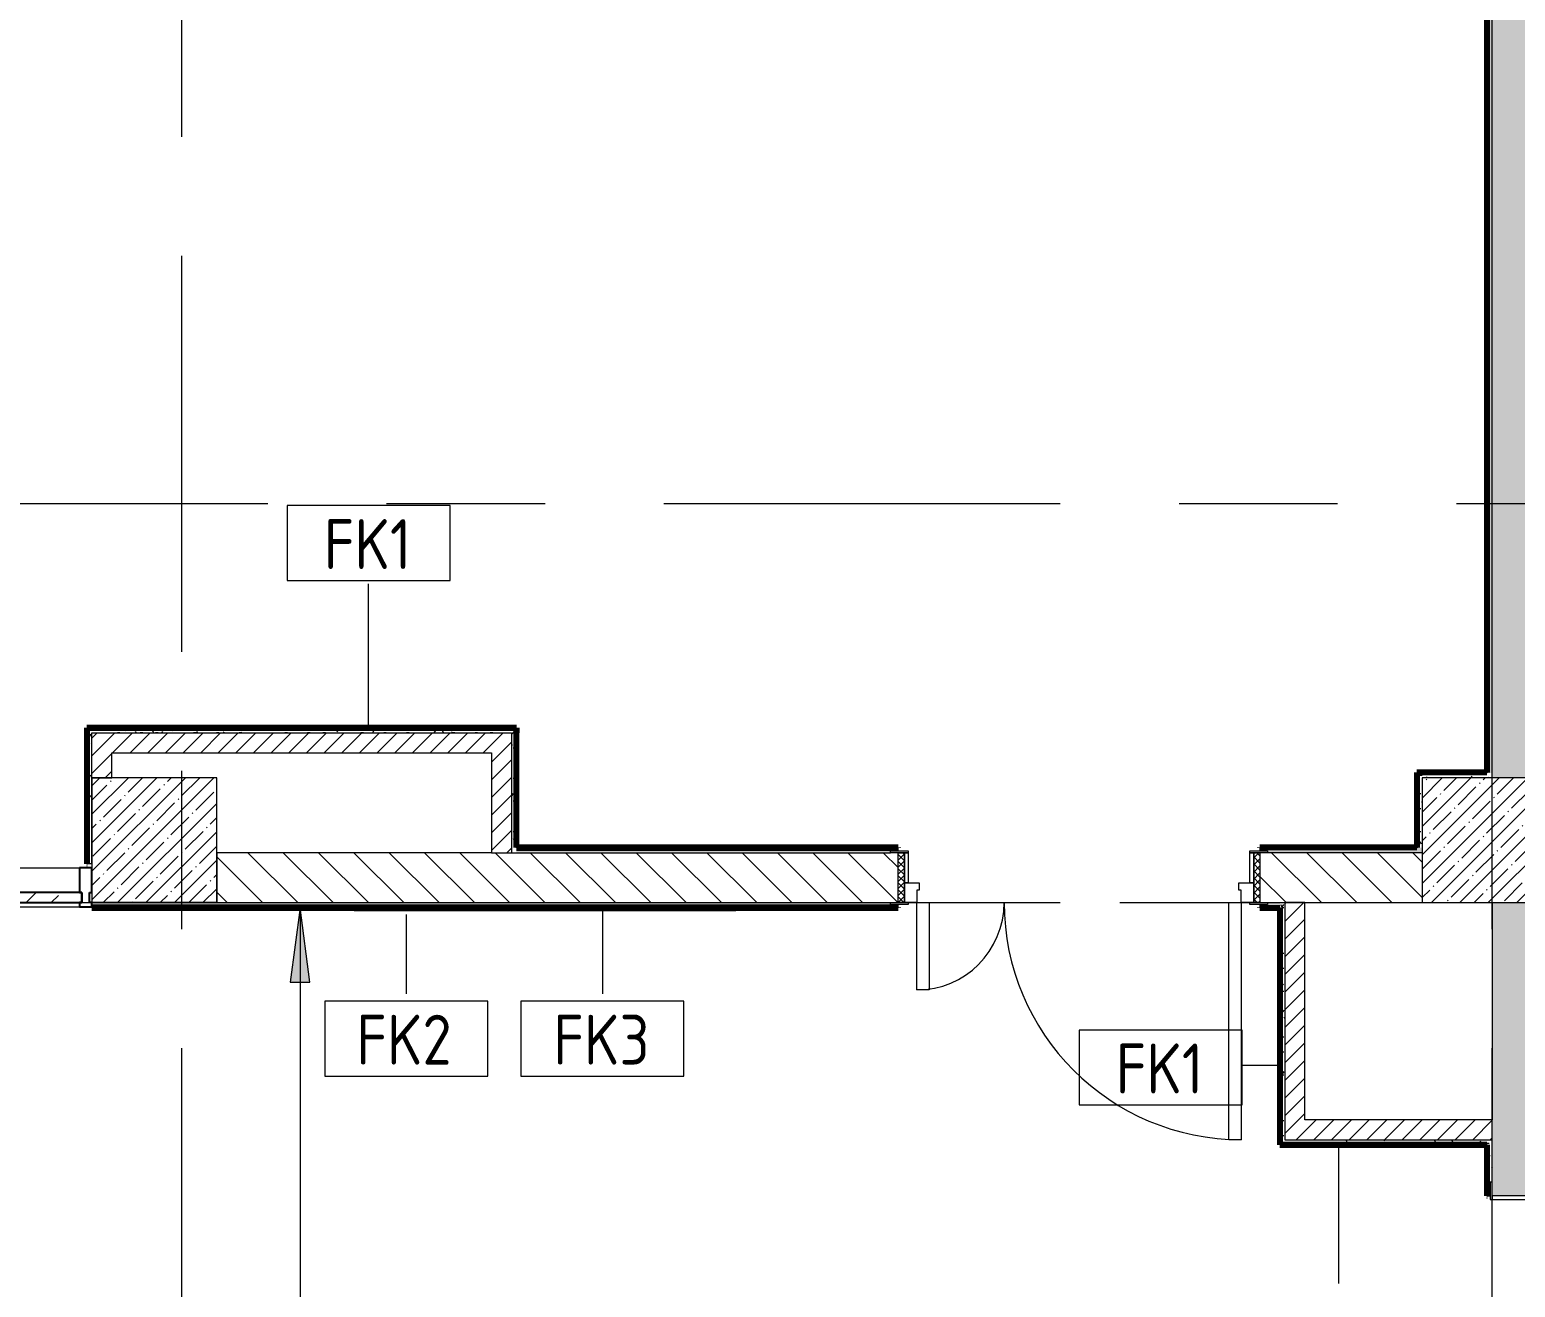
# Model space of a CAD drawing. Header units: millimetres. Extents: x 81731 to 272849, y -8553 to 29000.
# Drawn here: x 115350 to 121303, y 11859 to 16898 of the extents above; entities that cross this region are included whole.
import ezdxf

# ---------------------------------------------------------------- set-up
doc = ezdxf.new("R2010")
doc.units = ezdxf.units.MM
doc.linetypes.add('Осевая', pattern=[3175, 635, -476.25, 1587.5, -476.25])
for name, color, linetype, lineweight in [('A-DOOR', 7, 'Continuous', 9), ('A-DOOR-1', 7, 'Continuous', 13), ('A-DOOR-FRAM', 7, 'Continuous', 13), ('A-DOOR-FRAM-1', 7, 'Continuous', 9), ('A-GLAZ-CURT', 7, 'Continuous', 9), ('A-GLAZ-CURT-1', 7, 'Continuous', 25), ('A-GLAZ-CWMG', 7, 'Continuous', 9), ('A-GLAZ-CWMG-1', 7, 'Continuous', 25), ('A-WALL', 7, 'Continuous', 9), ('A-WALL-IDEN', 7, 'Continuous', 9), ('I-WALL', 7, 'Continuous', 9), ('S-COLS', 7, 'Continuous', 9), ('Оси', 7, 'Continuous', 9), ('Оси-2', 7, 'Осевая', 9)]:
    doc.layers.add(name, color=color, linetype=linetype, lineweight=lineweight)
for name, color, linetype, lineweight, true_color in [('A-WALL-2', 7, 'Continuous', 9, 0xff80c0), ('G-ANNO-TEXT-1', 7, 'Continuous', 9, 0x3c3c3c), ('I-WALL-18', 7, 'Continuous', 35, 0x008000), ('I-WALL-19', 7, 'Continuous', 50, 0xe1dc04), ('I-WALL-20', 7, 'Continuous', 80, 0xe1dc04), ('I-WALL-4', 7, 'Continuous', 9, 0xc0c0c0), ('I-WALL-7', 7, 'Continuous', 80, 0xff80c0)]:
    doc.layers.add(name, color=color, linetype=linetype, lineweight=lineweight, true_color=true_color)
doc.styles.add('GOST Common_1', font='GOST_Common.ttf', dxfattribs={"width": 0.9, "height": 200})
pattern_1 = [(45, (0, 0), (-57.024626, 57.024626), []), (45, (57.025, 0), (-57.024626, 57.024626), [100.806, -20.161, 3.353, -16.808])]
pattern_2 = [(45, (0, 0), (-35.35534, 35.35534), [])]
pattern_3 = [(0, (0, 0), (121.92, 30.48), [10.058, -81.382, 10.058, -81.382, -487.68]), (0, (0, 0), (121.92, 30.48), [-182.88, 10.058, -172.822, 10.058, -81.382, -213.36]), (0, (0, 0), (121.92, 30.48), [-457.2, 10.058, -50.902, 10.058, -142.342]), (120, (45.72, 15.24), (-87.356454, 90.345817), [10.058, -81.382, 10.058, -81.382, -487.68]), (120, (45.72, 15.24), (-87.356454, 90.345817), [-182.88, 10.058, -172.822, 10.058, -81.382, -213.36]), (120, (45.72, 15.24), (-87.356454, 90.345817), [-457.2, 10.058, -50.902, 10.058, -142.342]), (240, (60.96, 76.2), (-34.563546, -120.825817), [10.058, -81.382, 10.058, -81.382, -487.68]), (240, (60.96, 76.2), (-34.563546, -120.825817), [-182.88, 10.058, -172.822, 10.058, -81.382, -213.36]), (240, (60.96, 76.2), (-34.563546, -120.825817), [-457.2, 10.058, -50.902, 10.058, -142.342])]

# ---------------------------------------------------------------- blocks, each defined once
blk = doc.blocks.new('110_Дверь_СКБ_2Ст - Д-1_л_Лестничная клетка EIS60 2-32142534-План отделки стен 2 этажа в осях 23-33')
at = {"layer": 'A-DOOR'}
for centre, radius, start, end in [((662.5, 110), 900, 90, 180), ((-637.5, 110), 400, 360, 90)]:
    blk.add_arc(centre, radius, start, end, dxfattribs=at)
at = {"layer": 'A-DOOR-1'}
for p, q in [((662.5, 1010), (612.5, 1010)), ((612.5, 1010), (612.5, 110)), ((662.5, 110), (662.5, 1010)), ((-637.5, 510), (-637.5, 110)), ((-587.5, 510), (-637.5, 510)), ((-587.5, 110), (-587.5, 510)), ((-637.5, 110), (-587.5, 110)), ((612.5, 110), (662.5, 110))]:
    blk.add_line(p, q, dxfattribs=at)
at = {"layer": 'A-DOOR-FRAM'}
for p, q in [((-672.5, 118), (-742.5, 118)), ((-742.5, 118), (-742.5, 110)), ((-742.5, 110), (-672.5, 110)), ((-637.5, 110), (-687.5, 110)), ((-687.5, 110), (-687.5, 30)), ((-672.5, 110), (-672.5, 118)), ((-637.5, 60), (-637.5, 110)), ((-627.5, 60), (-637.5, 60)), ((-627.5, 30), (-627.5, 60)), ((662.5, 60), (652.5, 60)), ((652.5, 60), (652.5, 30)), ((662.5, 110), (662.5, 60)), ((712.5, 110), (662.5, 110)), ((767.5, 118), (697.5, 118)), ((697.5, 118), (697.5, 110)), ((697.5, 110), (767.5, 110)), ((712.5, 30), (712.5, 110)), ((767.5, 110), (767.5, 118)), ((-687.5, 30), (-627.5, 30)), ((-672.5, 30), (-687.5, 30)), ((-687.5, 30), (-687.5, -110)), ((-672.5, -110), (-672.5, 30)), ((652.5, 30), (712.5, 30)), ((712.5, 30), (697.5, 30)), ((697.5, 30), (697.5, -110)), ((712.5, -110), (712.5, 30)), ((-672.5, -110), (-742.5, -110)), ((-742.5, -110), (-742.5, -118)), ((-742.5, -118), (-672.5, -118)), ((-687.5, -110), (-672.5, -110)), ((-672.5, -118), (-672.5, -110)), ((697.5, -110), (712.5, -110)), ((767.5, -110), (697.5, -110)), ((697.5, -110), (697.5, -118)), ((697.5, -118), (767.5, -118)), ((767.5, -118), (767.5, -110))]:
    blk.add_line(p, q, dxfattribs=at)
blk = doc.blocks.new('BSC_Колонна _Прямоугольная - 500х500-22291386-План отделки стен 2 этажа в осях 23-33')
at = {"layer": 'S-COLS'}
h = blk.add_hatch(dxfattribs=at)
h.set_pattern_fill('FP_34', color=256, style=0, pattern_type=2)
h.set_pattern_definition([(45, (-121180, -13650), (-57.024626, 57.024626), []), (45, (-121122.975, -13650), (-57.024626, 57.024626), [100.806, -20.161, 3.353, -16.808])])
h.paths.add_polyline_path([(-250, -250), (250, -250), (250, 250), (-250, 250)])
for p, q in [((250, 250), (-250, 250)), ((-250, 250), (-250, -250)), ((250, -250), (250, 250)), ((-250, -250), (250, -250))]:
    blk.add_line(p, q, dxfattribs=at)
blk = doc.blocks.new('110_Дверь_СКБ_2Ст - Д-6_п__ ДОО_Дв_1450x2100h_Дверь из раздевальной в коридор-32371698-План отделки стен 2 этажа в осях 23-33')
at = {"layer": 'A-DOOR'}
h = blk.add_hatch(dxfattribs=at)
h.set_pattern_fill('FP_41', color=256, style=0, pattern_type=2)
h.set_pattern_definition([(225, (1576.41, -164.685), (-14.14214, 14.14214), []), (135, (1576.41, -164.685), (14.14214, 14.14214), [])])
h.paths.add_polyline_path([(737.5, -100), (737.5, 100), (712.5, 100), (712.5, -100)])
at = {"layer": 'A-DOOR-FRAM-1'}
h = blk.add_hatch(dxfattribs=at)
h.set_pattern_fill('FP_42', color=256, style=0, pattern_type=2)
h.set_pattern_definition([(315, (-546.384, -164.685), (-14.1421, -14.1421), []), (225, (-546.384, -164.685), (-14.1421, 14.1421), [])])
h.paths.add_polyline_path([(-687.5, -100), (-687.5, 100), (-712.5, 100), (-712.5, -100)])
at = {"layer": 'A-DOOR'}
for centre, radius, start, end in [((-637.5, -100), 350, 270, 0), ((662.5, -100), 950, 180, 270)]:
    blk.add_arc(centre, radius, start, end, dxfattribs=at)
at = {"layer": 'A-DOOR-1'}
for p, q in [((-637.5, -100), (-587.5, -100)), ((-637.5, -450), (-637.5, -100)), ((-587.5, -100), (-587.5, -450)), ((612.5, -100), (662.5, -100)), ((612.5, -1050), (612.5, -100)), ((662.5, -100), (662.5, -1050)), ((-587.5, -450), (-637.5, -450)), ((662.5, -1050), (612.5, -1050))]:
    blk.add_line(p, q, dxfattribs=at)
at = {"layer": 'A-DOOR-FRAM'}
for p, q in [((-742.5, 108), (-672.5, 108)), ((-742.5, 100), (-742.5, 108)), ((-672.5, 100), (-742.5, 100)), ((-712.5, 100), (-687.5, 100)), ((-712.5, -100), (-712.5, 100)), ((-687.5, 100), (-687.5, -100)), ((-687.5, 100), (-672.5, 100)), ((-687.5, -20), (-687.5, 100)), ((-672.5, 108), (-672.5, 100)), ((-672.5, 100), (-672.5, -20)), ((697.5, 100), (697.5, 108)), ((697.5, 108), (767.5, 108)), ((697.5, -20), (697.5, 100)), ((697.5, 100), (712.5, 100)), ((767.5, 100), (697.5, 100)), ((712.5, -100), (712.5, 100)), ((712.5, 100), (737.5, 100)), ((712.5, 100), (712.5, -20)), ((737.5, 100), (737.5, -100)), ((767.5, 108), (767.5, 100)), ((-687.5, -20), (-627.5, -20)), ((-687.5, -100), (-687.5, -20)), ((-672.5, -20), (-687.5, -20)), ((-637.5, -50), (-637.5, -100)), ((-627.5, -50), (-637.5, -50)), ((-627.5, -20), (-627.5, -50)), ((652.5, -20), (712.5, -20)), ((652.5, -50), (652.5, -20)), ((662.5, -50), (652.5, -50)), ((662.5, -100), (662.5, -50)), ((712.5, -20), (697.5, -20)), ((712.5, -20), (712.5, -100)), ((-742.5, -100), (-672.5, -100)), ((-742.5, -108), (-742.5, -100)), ((-672.5, -108), (-742.5, -108)), ((-687.5, -100), (-712.5, -100)), ((-637.5, -100), (-687.5, -100)), ((-672.5, -100), (-672.5, -108)), ((712.5, -100), (662.5, -100)), ((697.5, -108), (697.5, -100)), ((697.5, -100), (767.5, -100)), ((767.5, -108), (697.5, -108)), ((737.5, -100), (712.5, -100)), ((767.5, -100), (767.5, -108))]:
    blk.add_line(p, q, dxfattribs=at)
blk = doc.blocks.new('Системная панель - Стекло - 40мм-32428871-План отделки стен 2 этажа в осях 23-33')
at = {"layer": 'A-GLAZ-CURT'}
h = blk.add_hatch(dxfattribs=at)
h.set_pattern_fill('FP_45', color=256, style=0, pattern_type=2)
h.set_pattern_definition([(225, (114910, 13300), (282.8427, -282.8427), [200, -600]), (225, (115110, 13400), (282.8427, -282.8427), [600, -200]), (225, (114710, 13500), (282.8427, -282.8427), [200, -600])])
h.paths.add_polyline_path([(-749.5, 0), (-749.5, -40), (749.5, -40), (749.5, 0)])
at = {"layer": 'A-GLAZ-CURT-1'}
for p, q in [((749.5, 0), (-749.5, 0)), ((-749.5, 0), (-749.5, -40)), ((749.5, -40), (749.5, 0)), ((-749.5, -40), (749.5, -40))]:
    blk.add_line(p, q, dxfattribs=at)
blk = doc.blocks.new('Прямоугольный импост - Импост структурный с накладкой - 160мм Темный-32428319-План отделки стен 2 этажа в осях 23-33')
at = {"layer": 'A-GLAZ-CWMG-1'}
for p, q in [((0, 140), (-50, 140)), ((-50, 140), (-50, 40)), ((0, 40), (0, 140)), ((-50, 40), (-40, 40)), ((-40, 0), (-50, 0)), ((-50, 0), (-50, -17)), ((-40, 40), (-40, 0)), ((-10, 0), (-10, 40)), ((-10, 40), (0, 40)), ((0, 0), (-10, 0)), ((0, -17), (0, 0)), ((-50, -17), (0, -17))]:
    blk.add_line(p, q, dxfattribs=at)
blk = doc.blocks.new('Прямоугольный импост - Импост структурный с накладкой - 160мм Темный-32428868-План отделки стен 2 этажа в осях 23-33')
at = {"layer": 'A-GLAZ-CWMG'}
for p, q in [((114070.5, 13540), (115549.5, 13540)), ((114070.5, 13383), (115549.5, 13383))]:
    blk.add_line(p, q, dxfattribs=at)
blk = doc.blocks.new('М_стена_0001 - Типоразмер_без рамки-25382661-План отделки стен 2 этажа в осях 23-33')
at = {"layer": 'A-WALL-IDEN'}
for p, q in [((3.258, 1.523), (-3.273, 1.523)), ((-3.273, 1.523), (-3.273, -1.477)), ((3.258, -1.477), (3.258, 1.523)), ((-3.273, -1.477), (3.258, -1.477))]:
    blk.add_line(p, q, dxfattribs=at)

msp = doc.modelspace()

# ---------------------------------------------------------------- hatches: boundary and pattern name
at = {"layer": 'G-ANNO-TEXT-1'}
msp.add_hatch(color=256, dxfattribs=at).paths.add_polyline_path([(116433.8, 13381), (116394.3, 13081), (116473.3, 13081)])
at = {"layer": 'I-WALL'}
h = msp.add_hatch(dxfattribs=at)
h.set_pattern_fill('FP_39', color=256, style=0, pattern_type=2)
h.set_pattern_definition(pattern_3)
h.paths.add_polyline_path([(121190, 13920), (121210, 13920), (121210, 18600), (121190, 18600), (121190, 14481)])
h = msp.add_hatch(dxfattribs=at)
h.set_pattern_fill('FP_2', color=256, style=0, pattern_type=2)
h.set_pattern_definition(pattern_1)
h.paths.add_polyline_path([(121210, 10600), (121430, 10600), (121430, 10825), (121210, 10825), (121210, 10770)])
h.paths.add_polyline_path([(121430, 12225), (121430, 13400), (121210, 13400), (121210, 12225), (121380, 12225)])
h.paths.add_polyline_path([(121210, 13900), (121430, 13900), (121430, 18600), (121210, 18600), (121210, 13920)])
h = msp.add_hatch(dxfattribs=at)
h.set_pattern_fill('FP_39', color=256, style=0, pattern_type=2)
h.set_pattern_definition(pattern_3)
h.paths.add_polyline_path([(115600, 13557), (115600, 14100), (115580, 14100), (115580, 13557)])
h = msp.add_hatch(dxfattribs=at)
h.set_pattern_fill('FP_39', color=256, style=0, pattern_type=2)
h.set_pattern_definition(pattern_3)
h.paths.add_polyline_path([(117300.4, 14080), (117300.4, 14100), (115600, 14100), (115600, 14080), (117280.4, 14080)])
h = msp.add_hatch(dxfattribs=at)
h.set_pattern_fill('FP_5', color=256, style=0, pattern_type=2)
h.set_pattern_definition(pattern_2)
h.paths.add_polyline_path([(115680, 13900), (115680, 14080), (115600, 14080), (115600, 13900), (115607.8, 13900)])
h = msp.add_hatch(dxfattribs=at)
h.set_pattern_fill('FP_5', color=256, style=0, pattern_type=2)
h.set_pattern_definition(pattern_2)
h.paths.add_polyline_path([(117280.4, 14000), (117280.4, 14080), (115680, 14080), (115680, 14000), (117200.4, 14000)])
h = msp.add_hatch(dxfattribs=at)
h.set_pattern_fill('FP_39', color=256, style=0, pattern_type=2)
h.set_pattern_definition(pattern_3)
h.paths.add_polyline_path([(117300.4, 13600), (117300.4, 14080), (117280.4, 14080), (117280.4, 13600)])
h = msp.add_hatch(dxfattribs=at)
h.set_pattern_fill('FP_5', color=256, style=0, pattern_type=2)
h.set_pattern_definition(pattern_2)
h.paths.add_polyline_path([(117200.4, 13600), (117280.4, 13600), (117280.4, 14000), (117200.4, 14000)])
h = msp.add_hatch(dxfattribs=at)
h.set_pattern_fill('FP_39', color=256, style=0, pattern_type=2)
h.set_pattern_definition(pattern_3)
h.paths.add_polyline_path([(120930, 13620), (120930, 13920), (120910, 13920), (120910, 13620)])
h = msp.add_hatch(dxfattribs=at)
h.set_pattern_fill('FP_39', color=256, style=0, pattern_type=2)
h.set_pattern_definition(pattern_3)
h.paths.add_polyline_path([(121210, 13900), (121210, 13920), (120930, 13920), (120930, 13900)])
h = msp.add_hatch(dxfattribs=at)
h.set_pattern_fill('FP_4', color=256, style=0, pattern_type=2)
h.set_pattern_definition([(135, (0, 0), (-70.71068, -70.71068), [])])
h.paths.add_polyline_path([(120380, 13400), (120930, 13400), (120930, 13600), (120280, 13600), (120280, 13400), (120360, 13400)])
h.paths.add_polyline_path([(118800, 13400), (118830, 13400), (118830, 13600), (116100.4, 13600), (116100.4, 13400), (118193.8, 13400)])
h = msp.add_hatch(dxfattribs=at)
h.set_pattern_fill('FP_39', color=256, style=0, pattern_type=2)
h.set_pattern_definition(pattern_3)
h.paths.add_polyline_path([(120310, 13600), (120930, 13600), (120930, 13620), (120280, 13620), (120280, 13608), (120310, 13608), (120310, 13601)])
h.paths.add_polyline_path([(118800, 13600), (118800, 13608), (118830, 13608), (118830, 13620), (117300.4, 13620), (117300.4, 13600), (118193.8, 13600)])
h = msp.add_hatch(dxfattribs=at)
h.set_pattern_fill('FP_39', color=256, style=0, pattern_type=2)
h.set_pattern_definition(pattern_3)
h.paths.add_polyline_path([(118830, 13380), (118830, 13392), (118800, 13392), (118800, 13400), (115599.5, 13400), (115599.5, 13380), (118193.8, 13380)])
h.paths.add_polyline_path([(120360, 13380), (120360, 13400), (120310, 13400), (120310, 13392), (120280, 13392), (120280, 13380), (120359, 13380)])
h = msp.add_hatch(dxfattribs=at)
h.set_pattern_fill('FP_39', color=256, style=0, pattern_type=2)
h.set_pattern_definition(pattern_3)
h.paths.add_polyline_path([(120380, 12430), (120380, 13400), (120360, 13400), (120360, 12430)])
h = msp.add_hatch(dxfattribs=at)
h.set_pattern_fill('FP_5', color=256, style=0, pattern_type=2)
h.set_pattern_definition(pattern_2)
h.paths.add_polyline_path([(120460, 12450), (120460, 13400), (120380, 13400), (120380, 12450)])
h = msp.add_hatch(dxfattribs=at)
h.set_pattern_fill('FP_5', color=256, style=0, pattern_type=2)
h.set_pattern_definition(pattern_2)
h.paths.add_polyline_path([(120460, 12450), (121210, 12450), (121210, 12530), (120460, 12530)])
h = msp.add_hatch(dxfattribs=at)
h.set_pattern_fill('FP_39', color=256, style=0, pattern_type=2)
h.set_pattern_definition(pattern_3)
h.paths.add_polyline_path([(120380, 12430), (121210, 12430), (121210, 12450), (120380, 12450)])
h = msp.add_hatch(dxfattribs=at)
h.set_pattern_fill('FP_39', color=256, style=0, pattern_type=2)
h.set_pattern_definition(pattern_3)
h.paths.add_polyline_path([(121210, 10600), (121210, 10770), (121202, 10770), (121202, 10825), (121190, 10825), (121190, 10600)])
h.paths.add_polyline_path([(121190, 12225), (121202, 12225), (121202, 12280), (121210, 12280), (121210, 12430), (121190, 12430), (121190, 12394.2)])
at = {"layer": 'S-COLS'}
h = msp.add_hatch(dxfattribs=at)
h.set_pattern_fill('FP_2', color=256, style=0, pattern_type=2)
h.set_pattern_definition(pattern_1)
h.paths.add_polyline_path([(115607.8, 13400), (116100, 13400), (116100, 13900), (115600, 13900), (115600, 13400)])

# ---------------------------------------------------------------- linework, layer by layer
at = {"layer": 'A-WALL'}
for p, q in [((121210, 13900), (121210, 18600)), ((120910, 13920), (120910, 13620)), ((121190, 13920), (121189, 13920)), ((117200.4, 13600), (118800, 13600)), ((117300.4, 13620), (117300.4, 13621)), ((120930, 13600), (120310, 13600)), ((120910, 13620), (120909, 13620)), ((116100.4, 13400), (118800, 13400)), ((120310, 13400), (120360, 13400)), ((120460, 13400), (120380, 13400)), ((120360, 13380), (120360, 12430)), ((121210, 12280), (121210, 12530))]:
    msp.add_line(p, q, dxfattribs=at)
at = {"layer": 'A-WALL-2'}
for p, q in [((121190, 13920), (121190, 18579)), ((117300.4, 14080), (117300.4, 13621)), ((120930, 13920), (121189, 13920)), ((120280, 13620), (120909, 13620)), ((120360, 13380), (120280, 13380)), ((121190, 12430), (121189, 12430))]:
    msp.add_line(p, q, dxfattribs=at)
at = {"layer": 'A-WALL-IDEN'}
for p, q in [((116708.2, 14100.5), (116708.2, 14677.2)), ((116859, 13352.8), (116859, 13035.2)), ((117645.3, 13376.2), (117645.3, 13035.2)), ((120359.5, 12747.8), (120208, 12747.8)), ((120594.5, 12429.5), (120594.5, 11873.7))]:
    msp.add_line(p, q, dxfattribs=at)
at = {"layer": 'G-ANNO-TEXT-1'}
for p, q in [((116433.8, 13381), (116394.3, 13081)), ((116473.3, 13081), (116433.8, 13381)), ((116433.8, 13381), (116433.8, 11696.5)), ((116394.3, 13081), (116473.3, 13081))]:
    msp.add_line(p, q, dxfattribs=at)
at = {"layer": 'I-WALL-18'}
for p, q in [((116285.6, 13379), (116285.6, 13378)), ((116285.6, 13378), (116650.7, 13378)), ((117485.6, 13378), (117485.6, 13379))]:
    msp.add_line(p, q, dxfattribs=at)
at = {"layer": 'I-WALL-19'}
for p, q in [((116644.3, 13379), (116644.3, 13378)), ((116693.3, 13378), (116693.3, 13379)), ((117455.7, 13378), (117455.7, 13379)), ((117751, 13378), (117751, 13379)), ((118307.7, 13378), (118307.7, 13379))]:
    msp.add_line(p, q, dxfattribs=at)
at = {"layer": 'I-WALL-20'}
for p, q in [((116650.7, 13379), (116650.7, 13378)), ((116650.7, 13378), (118180.2, 13378)), ((118180.2, 13378), (118180.2, 13379))]:
    msp.add_line(p, q, dxfattribs=at)
at = {"layer": 'I-WALL-4'}
for p, q in [((115600, 13557), (115600, 14080)), ((115600, 14080), (117280.4, 14080)), ((117280.4, 14080), (117280.4, 13600)), ((117300.4, 14100), (117300.4, 14100)), ((115680, 13900), (115680, 14000)), ((115680, 14000), (117200.4, 14000)), ((117200.4, 14000), (117200.4, 13600)), ((115600, 13900), (115680, 13900)), ((117200.4, 13600), (116100.4, 13600)), ((116100.4, 13600), (116100.4, 13400)), ((118830, 13608), (118830, 13620)), ((120280, 13620), (120280, 13608)), ((115580, 13557), (115600, 13557)), ((116100.4, 13400), (115599.5, 13400)), ((115599.5, 13400), (115599.5, 13380)), ((120360, 13400), (120380, 13400)), ((120380, 13400), (120380, 12450)), ((120460, 13400), (120930, 13400)), ((120460, 12530), (120460, 13400)), ((121210, 13400), (121210, 12530)), ((115599.5, 13380), (115600, 13380)), ((118830, 13380), (118830, 13392)), ((120280, 13392), (120280, 13380)), ((121210, 12530), (120460, 12530)), ((120380, 12450), (121210, 12450)), ((121190, 12225), (121202, 12225))]:
    msp.add_line(p, q, dxfattribs=at)
at = {"layer": 'I-WALL-7'}
for p, q in [((121189, 18579), (121189, 13921)), ((117301.4, 14101), (115579, 14101)), ((115579, 14101), (115579, 13555)), ((115580, 14100), (117300.4, 14100)), ((115580, 13555), (115580, 14100)), ((117300.4, 14100), (117300.4, 14080)), ((117301.4, 13621), (117301.4, 14101)), ((121189, 13921), (120909, 13921)), ((120909, 13921), (120909, 13621)), ((120910, 13920), (120930, 13920)), ((117300.4, 13620), (118830, 13620)), ((118830, 13621), (117301.4, 13621)), ((118830, 13620), (118830, 13621)), ((120909, 13621), (120280, 13621)), ((120280, 13621), (120280, 13620)), ((115579, 13555), (115580, 13555)), ((118830, 13380), (115600, 13380)), ((115600, 13380), (115600, 13379)), ((115600, 13379), (118830, 13379)), ((118830, 13379), (118830, 13380)), ((120280, 13380), (120280, 13379)), ((120280, 13379), (120359, 13379)), ((120359, 13379), (120359, 12429)), ((120359, 12429), (121189, 12429)), ((121189, 12430), (120360, 12430)), ((121189, 12429), (121189, 12225)), ((121190, 12225), (121190, 12430)), ((121189, 12225), (121190, 12225))]:
    msp.add_line(p, q, dxfattribs=at)
at = {"layer": 'S-COLS'}
for p, q in [((116100, 13900), (115600, 13900)), ((115600, 13900), (115600, 13400)), ((116100, 13400), (116100, 13900)), ((115600, 13400), (116100, 13400))]:
    msp.add_line(p, q, dxfattribs=at)
at = {"layer": 'Оси'}
msp.add_line((119719, 13400), (122219, 13400), dxfattribs=at)
at = {"layer": 'Оси-2'}
for p, q in [((115960, 593.7), (115960, 19415.1)), ((121210, 593.7), (121210, 19415.1)), ((85030.7, 15000), (122160, 15000)), ((85030.7, 13400), (119719, 13400))]:
    msp.add_line(p, q, dxfattribs=at)

# ---------------------------------------------------------------- block references
at = {"layer": 'A-DOOR'}
msp.add_blockref('110_Дверь_СКБ_2Ст - Д-6_п__ ДОО_Дв_1450x2100h_Дверь из раздевальной в коридор-32371698-План отделки стен 2 этажа в осях 23-33', (119542.5, 13500), dxfattribs=at)
at = {"layer": 'A-DOOR', "rotation": 269.9999999999999}
msp.add_blockref('110_Дверь_СКБ_2Ст - Д-1_л_Лестничная клетка EIS60 2-32142534-План отделки стен 2 этажа в осях 23-33', (121320, 11537.5), dxfattribs=at)
at = {"layer": 'A-GLAZ-CURT', "rotation": 180}
msp.add_blockref('Системная панель - Стекло - 40мм-32428871-План отделки стен 2 этажа в осях 23-33', (114810, 13400), dxfattribs=at)
at = {"layer": 'A-GLAZ-CWMG'}
for name, p in [('Прямоугольный импост - Импост структурный с накладкой - 160мм Темный-32428868-План отделки стен 2 этажа в осях 23-33', (0, 0)), ('Прямоугольный импост - Импост структурный с накладкой - 160мм Темный-32428319-План отделки стен 2 этажа в осях 23-33', (115599.5, 13400))]:
    msp.add_blockref(name, p, dxfattribs=at)
at = {"layer": 'A-WALL-IDEN', "xscale": 99.99999999999993, "yscale": 99.99999999999993, "zscale": 99.99999999999993}
for p in [(116709, 14838.8), (116859.8, 12852.7), (117646, 12852.7), (119882.3, 12737.3)]:
    msp.add_blockref('М_стена_0001 - Типоразмер_без рамки-25382661-План отделки стен 2 этажа в осях 23-33', p, dxfattribs=at)
at = {"layer": 'S-COLS'}
msp.add_blockref('BSC_Колонна _Прямоугольная - 500х500-22291386-План отделки стен 2 этажа в осях 23-33', (121180, 13650), dxfattribs=at)

# ---------------------------------------------------------------- texts
at = {"layer": 'A-WALL-IDEN', "char_height": 200, "attachment_point": 1, "style": 'GOST Common_1'}
for s, insert, width in [('FK1', (116528.8, 14936.8), 447.342), ('FK2', (116658.9, 12950.7), 497.848), ('FK3', (117448.3, 12950.7), 490.633), ('FK1', (119702, 12835.3), 447.342)]:
    msp.add_mtext(s, dxfattribs=dict(at, insert=insert, width=width))

doc.saveas('drawing.dxf')
